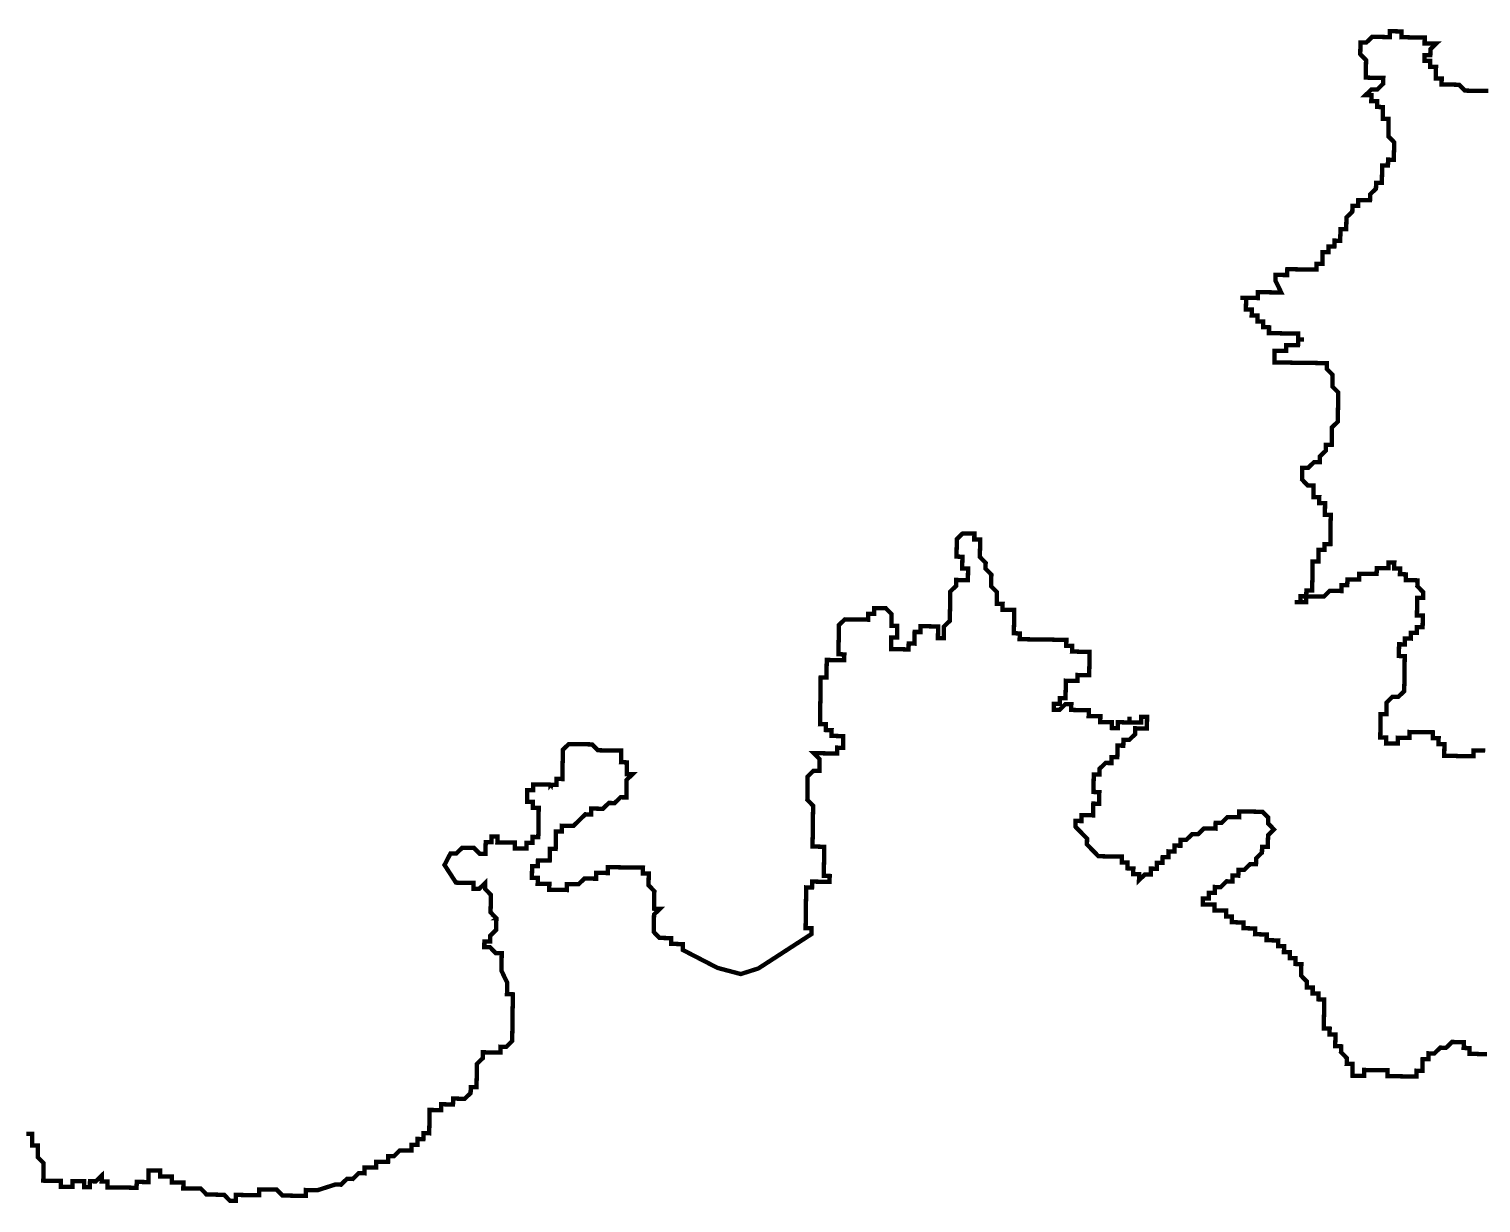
# Model space of a CAD drawing. Header units: metres. Extents: x 257673 to 289848, y 2129691 to 2228029.
# Drawn here: x 264336 to 265328, y 2170529 to 2171331 of the extents above; entities that cross this region are included whole.
import ezdxf

# ---------------------------------------------------------------- set-up
doc = ezdxf.new("R2010")
doc.units = ezdxf.units.M
doc.header["$MEASUREMENT"] = 0
doc.layers.add('HAZARDS LINE', color=1, linetype='Continuous')

msp = doc.modelspace()

# ---------------------------------------------------------------- linework, layer by layer
at = {"layer": 'HAZARDS LINE', "lineweight": 18}
for points in [[(265330.49, 2170837.88, 2.98, 2.98, 0), (265326.5, 2170837.94, 2.98, 2.98, 0), (265322.52, 2170837.99, 2.98, 2.98, 0), (265322.46, 2170834, 2.98, 2.98, 0), (265318.48, 2170834.06, 2.98, 2.98, 0), (265314.49, 2170834.11, 2.98, 2.98, 0), (265310.5, 2170834.17, 2.98, 2.98, 0), (265306.52, 2170834.22, 2.98, 2.98, 0), (265302.53, 2170834.27, 2.98, 2.98, 0), (265302.59, 2170838.26, 2.98, 2.98, 0), (265302.64, 2170842.25, 2.98, 2.98, 0), (265298.65, 2170842.3, 2.98, 2.98, 0), (265298.71, 2170846.29, 2.98, 2.98, 0), (265294.72, 2170846.34, 2.98, 2.98, 0), (265294.77, 2170850.33, 2.98, 2.98, 0), (265290.79, 2170850.38, 2.98, 2.98, 0), (265286.8, 2170850.43, 2.98, 2.98, 0), (265282.82, 2170850.49, 2.98, 2.98, 0), (265278.83, 2170850.54, 2.98, 2.98, 0), (265278.78, 2170846.55, 2.98, 2.98, 0), (265274.79, 2170846.61, 2.98, 2.98, 0), (265270.8, 2170846.66, 2.98, 2.98, 0), (265270.75, 2170842.68, 2.98, 2.98, 0), (265266.76, 2170842.73, 2.98, 2.98, 0), (265262.78, 2170842.78, 2.98, 2.98, 0), (265262.83, 2170846.77, 2.98, 2.98, 0), (265258.85, 2170846.82, 2.98, 2.98, 0), (265258.9, 2170850.81, 2.98, 2.98, 0), (265258.95, 2170854.8, 2.98, 2.98, 0), (265259.01, 2170858.78, 2.98, 2.98, 0), (265259.06, 2170862.77, 2.98, 2.98, 0), (265263.05, 2170862.72, 2.98, 2.98, 0), (265263.1, 2170866.7, 2.98, 2.98, 0), (265263.15, 2170870.69, 2.98, 2.98, 0), (265267.19, 2170874.62, 2.98, 2.98, 0), (265271.18, 2170874.57, 2.98, 2.98, 0), (265275.22, 2170878.5, 2.98, 2.98, 0), (265275.27, 2170882.49, 2.98, 2.98, 0), (265275.33, 2170886.48, 2.98, 2.98, 0), (265275.38, 2170890.46, 2.98, 2.98, 0), (265275.43, 2170894.45, 2.98, 2.98, 0), (265275.49, 2170898.44, 2.98, 2.98, 0), (265275.54, 2170902.42, 2.98, 2.98, 0), (265271.55, 2170902.48, 2.98, 2.98, 0), (265271.61, 2170906.46, 2.98, 2.98, 0), (265271.66, 2170910.45, 2.98, 2.98, 0), (265275.65, 2170910.4, 2.98, 2.98, 0), (265275.7, 2170914.38, 2.98, 2.98, 0), (265279.69, 2170914.33, 2.98, 2.98, 0), (265279.74, 2170918.32, 2.98, 2.98, 0), (265283.73, 2170918.26, 2.98, 2.98, 0), (265283.78, 2170922.25, 2.98, 2.98, 0), (265287.77, 2170922.2, 2.98, 2.98, 0), (265287.82, 2170926.18, 2.98, 2.98, 0), (265287.87, 2170930.17, 2.98, 2.98, 0), (265283.89, 2170930.22, 2.98, 2.98, 0), (265283.94, 2170934.21, 2.98, 2.98, 0), (265284, 2170938.2, 2.98, 2.98, 0), (265284.05, 2170942.18, 2.98, 2.98, 0), (265288.04, 2170942.13, 2.98, 2.98, 0), (265288.09, 2170946.12, 2.98, 2.98, 0), (265284.16, 2170950.16, 2.98, 2.98, 0), (265284.21, 2170954.14, 2.98, 2.98, 0), (265280.22, 2170954.2, 2.98, 2.98, 0), (265276.24, 2170954.25, 2.98, 2.98, 0), (265276.29, 2170958.24, 2.98, 2.98, 0), (265272.31, 2170958.29, 2.98, 2.98, 0), (265272.36, 2170962.28, 2.98, 2.98, 0), (265268.37, 2170962.33, 2.98, 2.98, 0), (265268.43, 2170966.32, 2.98, 2.98, 0), (265264.44, 2170966.37, 2.98, 2.98, 0), (265264.39, 2170962.39, 2.98, 2.98, 0), (265260.4, 2170962.44, 2.98, 2.98, 0), (265256.41, 2170962.49, 2.98, 2.98, 0), (265256.36, 2170958.51, 2.98, 2.98, 0), (265252.37, 2170958.56, 2.98, 2.98, 0), (265248.39, 2170958.61, 2.98, 2.98, 0), (265244.4, 2170958.67, 2.98, 2.98, 0), (265244.35, 2170954.68, 2.98, 2.98, 0), (265240.36, 2170954.73, 2.98, 2.98, 0), (265236.38, 2170954.79, 2.98, 2.98, 0), (265236.32, 2170950.8, 2.98, 2.98, 0), (265232.34, 2170950.85, 2.98, 2.98, 0), (265232.28, 2170946.87, 2.98, 2.98, 0), (265228.3, 2170946.92, 2.98, 2.98, 0), (265224.31, 2170946.97, 2.98, 2.98, 0), (265220.27, 2170943.04, 2.98, 2.98, 0), (265216.28, 2170943.1, 2.98, 2.98, 0), (265212.3, 2170943.15, 2.98, 2.98, 0), (265208.31, 2170943.2, 2.98, 2.98, 0), (265208.26, 2170939.22, 2.98, 2.98, 0), (265204.27, 2170939.27, 2.98, 2.98, 0), (265200.29, 2170939.32, 2.98, 2.98, 0), (265204.27, 2170939.27, 2.98, 2.98, 0), (265204.33, 2170943.26, 2.98, 2.98, 0), (265208.31, 2170943.2, 2.98, 2.98, 0), (265208.37, 2170947.19, 2.98, 2.98, 0), (265212.35, 2170947.14, 2.98, 2.98, 0), (265212.41, 2170951.12, 2.98, 2.98, 0), (265212.57, 2170963.08, 2.98, 2.98, 0), (265212.62, 2170967.07, 2.98, 2.98, 0), (265216.61, 2170967.02, 2.98, 2.98, 0), (265216.66, 2170971, 2.98, 2.98, 0), (265216.71, 2170974.99, 2.98, 2.98, 0), (265220.7, 2170974.94, 2.98, 2.98, 0), (265220.75, 2170978.92, 2.98, 2.98, 0), (265224.74, 2170978.87, 2.98, 2.98, 0), (265224.79, 2170982.86, 2.98, 2.98, 0), (265224.85, 2170986.84, 2.98, 2.98, 0), (265224.9, 2170990.83, 2.98, 2.98, 0), (265224.95, 2170994.82, 2.98, 2.98, 0), (265225.01, 2170998.8, 2.98, 2.98, 0), (265221.02, 2170998.86, 2.98, 2.98, 0), (265221.08, 2171002.84, 2.98, 2.98, 0), (265221.13, 2171006.83, 2.98, 2.98, 0), (265217.14, 2171006.88, 2.98, 2.98, 0), (265217.2, 2171010.87, 2.98, 2.98, 0), (265213.21, 2171010.92, 2.98, 2.98, 0), (265213.26, 2171014.91, 2.98, 2.98, 0), (265213.32, 2171018.9, 2.98, 2.98, 0), (265209.33, 2171018.95, 2.98, 2.98, 0), (265205.4, 2171022.99, 2.98, 2.98, 0), (265205.45, 2171026.98, 2.98, 2.98, 0), (265205.51, 2171030.97, 2.98, 2.98, 0), (265209.49, 2171030.91, 2.98, 2.98, 0), (265213.53, 2171034.84, 2.98, 2.98, 0), (265217.52, 2171034.79, 2.98, 2.98, 0), (265217.57, 2171038.78, 2.98, 2.98, 0), (265221.61, 2171042.71, 2.98, 2.98, 0), (265221.66, 2171046.7, 2.98, 2.98, 0), (265225.65, 2171046.64, 2.98, 2.98, 0), (265225.76, 2171054.62, 2.98, 2.98, 0), (265225.81, 2171058.6, 2.98, 2.98, 0), (265229.85, 2171062.54, 2.98, 2.98, 0), (265229.91, 2171066.52, 2.98, 2.98, 0), (265229.96, 2171070.51, 2.98, 2.98, 0), (265230.01, 2171074.5, 2.98, 2.98, 0), (265230.07, 2171078.49, 2.98, 2.98, 0), (265230.12, 2171082.47, 2.98, 2.98, 0), (265226.19, 2171086.51, 2.98, 2.98, 0), (265226.24, 2171090.5, 2.98, 2.98, 0), (265226.29, 2171094.49, 2.98, 2.98, 0), (265222.36, 2171098.53, 2.98, 2.98, 0), (265222.42, 2171102.51, 2.98, 2.98, 0), (265218.43, 2171102.57, 2.98, 2.98, 0), (265214.44, 2171102.62, 2.98, 2.98, 0), (265206.47, 2171102.73, 2.98, 2.98, 0), (265202.48, 2171102.78, 2.98, 2.98, 0), (265198.5, 2171102.83, 2.98, 2.98, 0), (265194.51, 2171102.89, 2.98, 2.98, 0), (265190.53, 2171102.94, 2.98, 2.98, 0), (265186.54, 2171103, 2.98, 2.98, 0), (265186.59, 2171106.98, 2.98, 2.98, 0), (265186.65, 2171110.97, 2.98, 2.98, 0), (265190.63, 2171110.92, 2.98, 2.98, 0), (265194.62, 2171110.86, 2.98, 2.98, 0), (265194.67, 2171114.85, 2.98, 2.98, 0), (265198.66, 2171114.8, 2.98, 2.98, 0), (265202.65, 2171114.74, 2.98, 2.98, 0), (265202.7, 2171118.73, 2.98, 2.98, 0), (265206.69, 2171118.67, 2.98, 2.98, 0), (265202.7, 2171118.73, 2.98, 2.98, 0), (265202.75, 2171122.72, 2.98, 2.98, 0), (265198.77, 2171122.77, 2.98, 2.98, 0), (265194.78, 2171122.82, 2.98, 2.98, 0), (265190.79, 2171122.88, 2.98, 2.98, 0), (265186.81, 2171122.93, 2.98, 2.98, 0), (265182.82, 2171122.98, 2.98, 2.98, 0), (265182.88, 2171126.97, 2.98, 2.98, 0), (265178.89, 2171127.02, 2.98, 2.98, 0), (265178.94, 2171131.01, 2.98, 2.98, 0), (265174.96, 2171131.06, 2.98, 2.98, 0), (265175.01, 2171135.05, 2.98, 2.98, 0), (265171.02, 2171135.1, 2.98, 2.98, 0), (265171.08, 2171139.09, 2.98, 2.98, 0), (265167.09, 2171139.14, 2.98, 2.98, 0), (265167.15, 2171143.13, 2.98, 2.98, 0), (265167.2, 2171147.12, 2.98, 2.98, 0), (265163.21, 2171147.17, 2.98, 2.98, 0), (265167.2, 2171147.12, 2.98, 2.98, 0), (265171.19, 2171147.06, 2.98, 2.98, 0), (265175.17, 2171147.01, 2.98, 2.98, 0), (265175.22, 2171151, 2.98, 2.98, 0), (265179.21, 2171150.94, 2.98, 2.98, 0), (265183.2, 2171150.89, 2.98, 2.98, 0), (265191.17, 2171150.78, 2.98, 2.98, 0), (265187.29, 2171158.81, 2.98, 2.98, 0), (265187.34, 2171162.8, 2.98, 2.98, 0), (265191.33, 2171162.74, 2.98, 2.98, 0), (265195.32, 2171162.69, 2.98, 2.98, 0), (265195.37, 2171166.68, 2.98, 2.98, 0), (265199.36, 2171166.62, 2.98, 2.98, 0), (265203.34, 2171166.57, 2.98, 2.98, 0), (265207.33, 2171166.52, 2.98, 2.98, 0), (265211.31, 2171166.46, 2.98, 2.98, 0), (265215.3, 2171166.41, 2.98, 2.98, 0), (265215.35, 2171170.4, 2.98, 2.98, 0), (265219.34, 2171170.34, 2.98, 2.98, 0), (265219.39, 2171174.33, 2.98, 2.98, 0), (265219.45, 2171178.32, 2.98, 2.98, 0), (265223.43, 2171178.26, 2.98, 2.98, 0), (265223.49, 2171182.25, 2.98, 2.98, 0), (265227.47, 2171182.2, 2.98, 2.98, 0), (265227.53, 2171186.18, 2.98, 2.98, 0), (265231.51, 2171186.13, 2.98, 2.98, 0), (265231.57, 2171190.12, 2.98, 2.98, 0), (265231.62, 2171194.1, 2.98, 2.98, 0), (265235.61, 2171194.05, 2.98, 2.98, 0), (265235.66, 2171198.04, 2.98, 2.98, 0), (265235.71, 2171202.02, 2.98, 2.98, 0), (265239.75, 2171205.96, 2.98, 2.98, 0), (265239.81, 2171209.94, 2.98, 2.98, 0), (265243.79, 2171209.89, 2.98, 2.98, 0), (265243.85, 2171213.88, 2.98, 2.98, 0), (265247.83, 2171213.82, 2.98, 2.98, 0), (265251.82, 2171213.77, 2.98, 2.98, 0), (265251.87, 2171217.75, 2.98, 2.98, 0), (265255.91, 2171221.69, 2.98, 2.98, 0), (265255.97, 2171225.67, 2.98, 2.98, 0), (265259.95, 2171225.62, 2.98, 2.98, 0), (265260.01, 2171229.61, 2.98, 2.98, 0), (265260.06, 2171233.59, 2.98, 2.98, 0), (265260.11, 2171237.58, 2.98, 2.98, 0), (265264.1, 2171237.53, 2.98, 2.98, 0), (265264.15, 2171241.51, 2.98, 2.98, 0), (265268.14, 2171241.46, 2.98, 2.98, 0), (265268.19, 2171245.45, 2.98, 2.98, 0), (265268.25, 2171249.43, 2.98, 2.98, 0), (265268.3, 2171253.42, 2.98, 2.98, 0), (265264.37, 2171257.46, 2.98, 2.98, 0), (265264.42, 2171261.45, 2.98, 2.98, 0), (265264.47, 2171265.44, 2.98, 2.98, 0), (265264.53, 2171269.42, 2.98, 2.98, 0), (265260.54, 2171269.48, 2.98, 2.98, 0), (265260.6, 2171273.46, 2.98, 2.98, 0), (265260.65, 2171277.45, 2.98, 2.98, 0), (265256.66, 2171277.5, 2.98, 2.98, 0), (265256.72, 2171281.49, 2.98, 2.98, 0), (265252.73, 2171281.54, 2.98, 2.98, 0), (265252.78, 2171285.53, 2.98, 2.98, 0), (265248.8, 2171285.58, 2.98, 2.98, 0), (265252.84, 2171289.52, 2.98, 2.98, 0), (265256.82, 2171289.46, 2.98, 2.98, 0), (265260.86, 2171293.4, 2.98, 2.98, 0), (265260.92, 2171297.38, 2.98, 2.98, 0), (265256.93, 2171297.44, 2.98, 2.98, 0), (265252.95, 2171297.49, 2.98, 2.98, 0), (265248.96, 2171297.54, 2.98, 2.98, 0), (265249.01, 2171301.53, 2.98, 2.98, 0), (265249.07, 2171305.52, 2.98, 2.98, 0), (265249.12, 2171309.5, 2.98, 2.98, 0), (265245.19, 2171313.54, 2.98, 2.98, 0), (265245.24, 2171317.53, 2.98, 2.98, 0), (265245.29, 2171321.52, 2.98, 2.98, 0), (265249.28, 2171321.46, 2.98, 2.98, 0), (265253.32, 2171325.4, 2.98, 2.98, 0), (265257.31, 2171325.34, 2.98, 2.98, 0), (265261.29, 2171325.29, 2.98, 2.98, 0), (265265.28, 2171325.24, 2.98, 2.98, 0), (265265.33, 2171329.22, 2.98, 2.98, 0), (265269.32, 2171329.17, 2.98, 2.98, 0), (265273.3, 2171329.12, 2.98, 2.98, 0), (265273.25, 2171325.13, 2.98, 2.98, 0), (265277.24, 2171325.08, 2.98, 2.98, 0), (265281.22, 2171325.02, 2.98, 2.98, 0), (265285.21, 2171324.97, 2.98, 2.98, 0), (265289.2, 2171324.92, 2.98, 2.98, 0), (265289.14, 2171320.93, 2.98, 2.98, 0), (265293.13, 2171320.88, 2.98, 2.98, 0), (265297.11, 2171320.82, 2.98, 2.98, 0), (265293.07, 2171316.89, 2.98, 2.98, 0), (265293.02, 2171312.9, 2.98, 2.98, 0), (265289.04, 2171312.96, 2.98, 2.98, 0), (265288.98, 2171308.97, 2.98, 2.98, 0), (265292.97, 2171308.91, 2.98, 2.98, 0), (265292.91, 2171304.93, 2.98, 2.98, 0), (265296.9, 2171304.87, 2.98, 2.98, 0), (265296.85, 2171300.89, 2.98, 2.98, 0), (265296.79, 2171296.9, 2.98, 2.98, 0), (265300.78, 2171296.85, 2.98, 2.98, 0), (265300.73, 2171292.86, 2.98, 2.98, 0), (265304.71, 2171292.81, 2.98, 2.98, 0), (265308.7, 2171292.75, 2.98, 2.98, 0), (265312.68, 2171292.7, 2.98, 2.98, 0), (265316.62, 2171288.66, 2.98, 2.98, 0), (265320.6, 2171288.61, 2.98, 2.98, 0), (265324.59, 2171288.55, 2.98, 2.98, 0), (265328.58, 2171288.5, 2.98, 2.98, 0), (265332.56, 2171288.44, 2.98, 2.98, 0)], [(264334.24, 2170576.14, 2.98, 2.98, 0), (264338.22, 2170576.09, 2.98, 2.98, 0), (264338.12, 2170568.12, 2.98, 2.98, 0), (264342.1, 2170568.06, 2.98, 2.98, 0), (264342, 2170560.09, 2.98, 2.98, 0), (264345.93, 2170556.05, 2.98, 2.98, 0), (264345.77, 2170544.09, 2.98, 2.98, 0), (264357.73, 2170543.93, 2.98, 2.98, 0), (264357.67, 2170539.94, 2.98, 2.98, 0), (264365.64, 2170539.83, 2.98, 2.98, 0), (264365.7, 2170543.82, 2.98, 2.98, 0), (264373.67, 2170543.71, 2.98, 2.98, 0), (264373.62, 2170539.73, 2.98, 2.98, 0), (264377.6, 2170539.67, 2.98, 2.98, 0), (264377.66, 2170543.66, 2.98, 2.98, 0), (264381.64, 2170543.61, 2.98, 2.98, 0), (264385.68, 2170547.54, 2.98, 2.98, 0), (264385.63, 2170543.55, 2.98, 2.98, 0), (264389.62, 2170543.5, 2.98, 2.98, 0), (264389.56, 2170539.51, 2.98, 2.98, 0), (264409.49, 2170539.24, 2.98, 2.98, 0), (264409.55, 2170543.23, 2.98, 2.98, 0), (264417.52, 2170543.12, 2.98, 2.98, 0), (264417.63, 2170551.1, 2.98, 2.98, 0), (264425.6, 2170550.99, 2.98, 2.98, 0), (264425.54, 2170547, 2.98, 2.98, 0), (264433.52, 2170546.9, 2.98, 2.98, 0), (264433.46, 2170542.91, 2.98, 2.98, 0), (264441.44, 2170542.8, 2.98, 2.98, 0), (264441.38, 2170538.81, 2.98, 2.98, 0), (264453.34, 2170538.65, 2.98, 2.98, 0), (264457.27, 2170534.61, 2.98, 2.98, 0), (264469.23, 2170534.45, 2.98, 2.98, 0), (264473.16, 2170530.41, 2.98, 2.98, 0), (264477.15, 2170530.36, 2.98, 2.98, 0), (264477.2, 2170534.35, 2.98, 2.98, 0), (264493.15, 2170534.13, 2.98, 2.98, 0), (264493.2, 2170538.12, 2.98, 2.98, 0), (264505.16, 2170537.96, 2.98, 2.98, 0), (264509.09, 2170533.92, 2.98, 2.98, 0), (264525.04, 2170533.7, 2.98, 2.98, 0), (264525.09, 2170537.69, 2.98, 2.98, 0), (264533.06, 2170537.58, 2.98, 2.98, 0), (264545.08, 2170541.41, 2.98, 2.98, 0), (264549.06, 2170541.35, 2.98, 2.98, 0), (264553.1, 2170545.29, 2.98, 2.98, 0), (264557.09, 2170545.23, 2.98, 2.98, 0), (264561.13, 2170549.17, 2.98, 2.98, 0), (264565.11, 2170549.11, 2.98, 2.98, 0), (264565.17, 2170553.1, 2.98, 2.98, 0), (264573.14, 2170552.99, 2.98, 2.98, 0), (264573.19, 2170556.98, 2.98, 2.98, 0), (264581.17, 2170556.87, 2.98, 2.98, 0), (264581.22, 2170560.86, 2.98, 2.98, 0), (264585.21, 2170560.81, 2.98, 2.98, 0), (264589.24, 2170564.74, 2.98, 2.98, 0), (264597.22, 2170564.63, 2.98, 2.98, 0), (264597.27, 2170568.62, 2.98, 2.98, 0), (264601.26, 2170568.56, 2.98, 2.98, 0), (264601.31, 2170572.55, 2.98, 2.98, 0), (264605.3, 2170572.5, 2.98, 2.98, 0), (264605.35, 2170576.48, 2.98, 2.98, 0), (264609.34, 2170576.43, 2.98, 2.98, 0), (264609.55, 2170592.38, 2.98, 2.98, 0), (264617.52, 2170592.27, 2.98, 2.98, 0), (264617.58, 2170596.26, 2.98, 2.98, 0), (264625.55, 2170596.15, 2.98, 2.98, 0), (264625.6, 2170600.14, 2.98, 2.98, 0), (264633.57, 2170600.03, 2.98, 2.98, 0), (264637.61, 2170603.96, 2.98, 2.98, 0), (264637.67, 2170607.95, 2.98, 2.98, 0), (264641.65, 2170607.9, 2.98, 2.98, 0), (264641.87, 2170623.84, 2.98, 2.98, 0), (264645.91, 2170627.78, 2.98, 2.98, 0), (264645.96, 2170631.76, 2.98, 2.98, 0), (264657.92, 2170631.6, 2.98, 2.98, 0), (264657.97, 2170635.59, 2.98, 2.98, 0), (264661.96, 2170635.54, 2.98, 2.98, 0), (264666, 2170639.47, 2.98, 2.98, 0), (264666.43, 2170671.36, 2.98, 2.98, 0), (264662.44, 2170671.42, 2.98, 2.98, 0), (264662.55, 2170679.39, 2.98, 2.98, 0), (264658.67, 2170687.42, 2.98, 2.98, 0), (264658.83, 2170699.38, 2.98, 2.98, 0), (264654.85, 2170699.43, 2.98, 2.98, 0), (264650.91, 2170703.47, 2.98, 2.98, 0), (264646.93, 2170703.53, 2.98, 2.98, 0), (264646.98, 2170707.51, 2.98, 2.98, 0), (264650.97, 2170707.46, 2.98, 2.98, 0), (264651.02, 2170711.45, 2.98, 2.98, 0), (264655.06, 2170715.38, 2.98, 2.98, 0), (264655.17, 2170723.35, 2.98, 2.98, 0), (264651.24, 2170727.39, 2.98, 2.98, 0), (264651.4, 2170739.35, 2.98, 2.98, 0), (264647.46, 2170743.39, 2.98, 2.98, 0), (264647.52, 2170747.38, 2.98, 2.98, 0), (264643.48, 2170743.45, 2.98, 2.98, 0), (264639.49, 2170743.5, 2.98, 2.98, 0), (264639.54, 2170747.49, 2.98, 2.98, 0), (264627.59, 2170747.65, 2.98, 2.98, 0), (264619.77, 2170759.72, 2.98, 2.98, 0), (264623.87, 2170767.64, 2.98, 2.98, 0), (264627.85, 2170767.58, 2.98, 2.98, 0), (264631.89, 2170771.52, 2.98, 2.98, 0), (264639.87, 2170771.41, 2.98, 2.98, 0), (264643.8, 2170767.37, 2.98, 2.98, 0), (264647.78, 2170767.31, 2.98, 2.98, 0), (264647.89, 2170775.29, 2.98, 2.98, 0), (264651.88, 2170775.23, 2.98, 2.98, 0), (264651.93, 2170779.22, 2.98, 2.98, 0), (264655.92, 2170779.17, 2.98, 2.98, 0), (264655.86, 2170775.18, 2.98, 2.98, 0), (264667.82, 2170775.02, 2.98, 2.98, 0), (264667.77, 2170771.03, 2.98, 2.98, 0), (264675.74, 2170770.93, 2.98, 2.98, 0), (264675.8, 2170774.91, 2.98, 2.98, 0), (264679.78, 2170774.86, 2.98, 2.98, 0), (264679.84, 2170778.85, 2.98, 2.98, 0), (264683.82, 2170778.79, 2.98, 2.98, 0), (264684.09, 2170798.73, 2.98, 2.98, 0), (264680.1, 2170798.78, 2.98, 2.98, 0), (264680.16, 2170802.77, 2.98, 2.98, 0), (264676.17, 2170802.82, 2.98, 2.98, 0), (264676.28, 2170810.79, 2.98, 2.98, 0), (264680.26, 2170810.74, 2.98, 2.98, 0), (264680.32, 2170814.73, 2.98, 2.98, 0), (264692.28, 2170814.57, 2.98, 2.98, 0), (264696.26, 2170814.51, 2.98, 2.98, 0), (264696.32, 2170818.5, 2.98, 2.98, 0), (264700.3, 2170818.45, 2.98, 2.98, 0), (264700.57, 2170838.38, 2.98, 2.98, 0), (264704.61, 2170842.31, 2.98, 2.98, 0), (264720.55, 2170842.1, 2.98, 2.98, 0), (264724.49, 2170838.06, 2.98, 2.98, 0), (264740.43, 2170837.84, 2.98, 2.98, 0), (264740.32, 2170829.87, 2.98, 2.98, 0), (264744.31, 2170829.82, 2.98, 2.98, 0), (264744.2, 2170821.84, 2.98, 2.98, 0), (264748.19, 2170821.79, 2.98, 2.98, 0), (264744.15, 2170817.86, 2.98, 2.98, 0), (264743.99, 2170805.9, 2.98, 2.98, 0), (264740, 2170805.95, 2.98, 2.98, 0), (264735.96, 2170802.02, 2.98, 2.98, 0), (264731.98, 2170802.07, 2.98, 2.98, 0), (264727.94, 2170798.14, 2.98, 2.98, 0), (264719.96, 2170798.24, 2.98, 2.98, 0), (264719.91, 2170794.26, 2.98, 2.98, 0), (264715.92, 2170794.31, 2.98, 2.98, 0), (264711.89, 2170790.38, 2.98, 2.98, 0), (264707.85, 2170786.44, 2.98, 2.98, 0), (264699.87, 2170786.55, 2.98, 2.98, 0), (264699.82, 2170782.56, 2.98, 2.98, 0), (264695.83, 2170782.62, 2.98, 2.98, 0), (264695.67, 2170770.66, 2.98, 2.98, 0), (264691.69, 2170770.71, 2.98, 2.98, 0), (264691.58, 2170762.74, 2.98, 2.98, 0), (264683.61, 2170762.85, 2.98, 2.98, 0), (264683.55, 2170758.86, 2.98, 2.98, 0), (264679.57, 2170758.91, 2.98, 2.98, 0), (264679.46, 2170750.94, 2.98, 2.98, 0), (264683.45, 2170750.89, 2.98, 2.98, 0), (264683.39, 2170746.9, 2.98, 2.98, 0), (264691.36, 2170746.79, 2.98, 2.98, 0), (264691.31, 2170742.8, 2.98, 2.98, 0), (264703.27, 2170742.64, 2.98, 2.98, 0), (264703.32, 2170746.63, 2.98, 2.98, 0), (264711.3, 2170746.52, 2.98, 2.98, 0), (264715.34, 2170750.46, 2.98, 2.98, 0), (264723.31, 2170750.35, 2.98, 2.98, 0), (264723.36, 2170754.34, 2.98, 2.98, 0), (264731.33, 2170754.23, 2.98, 2.98, 0), (264731.39, 2170758.22, 2.98, 2.98, 0), (264755.3, 2170757.89, 2.98, 2.98, 0), (264755.25, 2170753.91, 2.98, 2.98, 0), (264759.24, 2170753.85, 2.98, 2.98, 0), (264759.13, 2170745.88, 2.98, 2.98, 0), (264763.06, 2170741.84, 2.98, 2.98, 0), (264762.9, 2170729.88, 2.98, 2.98, 0), (264766.89, 2170729.83, 2.98, 2.98, 0), (264762.85, 2170725.89, 2.98, 2.98, 0), (264762.69, 2170713.93, 2.98, 2.98, 0), (264766.62, 2170709.89, 2.98, 2.98, 0), (264774.59, 2170709.78, 2.98, 2.98, 0), (264774.54, 2170705.8, 2.98, 2.98, 0), (264782.51, 2170705.69, 2.98, 2.98, 0), (264782.46, 2170701.7, 2.98, 2.98, 0), (264806.21, 2170689.42, 2.98, 2.98, 0), (264822.1, 2170685.22, 2.98, 2.98, 0), (264834.12, 2170689.05, 2.98, 2.98, 0), (264870.31, 2170712.48, 2.98, 2.98, 0), (264870.37, 2170716.47, 2.98, 2.98, 0), (264866.38, 2170716.53, 2.98, 2.98, 0), (264866.76, 2170744.43, 2.98, 2.98, 0), (264870.74, 2170744.38, 2.98, 2.98, 0), (264870.8, 2170748.37, 2.98, 2.98, 0), (264882.75, 2170748.2, 2.98, 2.98, 0), (264882.81, 2170752.19, 2.98, 2.98, 0), (264878.82, 2170752.25, 2.98, 2.98, 0), (264879.09, 2170772.18, 2.98, 2.98, 0), (264871.12, 2170772.29, 2.98, 2.98, 0), (264871.49, 2170800.19, 2.98, 2.98, 0), (264867.56, 2170804.23, 2.98, 2.98, 0), (264867.77, 2170820.18, 2.98, 2.98, 0), (264871.81, 2170824.11, 2.98, 2.98, 0), (264875.8, 2170824.06, 2.98, 2.98, 0), (264875.91, 2170832.03, 2.98, 2.98, 0), (264871.97, 2170836.08, 2.98, 2.98, 0), (264887.92, 2170835.86, 2.98, 2.98, 0), (264887.97, 2170839.85, 2.98, 2.98, 0), (264891.96, 2170839.79, 2.98, 2.98, 0), (264892.07, 2170847.77, 2.98, 2.98, 0), (264884.09, 2170847.87, 2.98, 2.98, 0), (264884.15, 2170851.86, 2.98, 2.98, 0), (264880.16, 2170851.92, 2.98, 2.98, 0), (264880.21, 2170855.9, 2.98, 2.98, 0), (264876.23, 2170855.96, 2.98, 2.98, 0), (264876.66, 2170887.85, 2.98, 2.98, 0), (264880.64, 2170887.8, 2.98, 2.98, 0), (264880.8, 2170899.76, 2.98, 2.98, 0), (264892.76, 2170899.6, 2.98, 2.98, 0), (264892.82, 2170903.58, 2.98, 2.98, 0), (264888.83, 2170903.64, 2.98, 2.98, 0), (264889.1, 2170923.57, 2.98, 2.98, 0), (264893.14, 2170927.5, 2.98, 2.98, 0), (264909.08, 2170927.29, 2.98, 2.98, 0), (264909.14, 2170931.28, 2.98, 2.98, 0), (264913.12, 2170931.22, 2.98, 2.98, 0), (264913.18, 2170935.21, 2.98, 2.98, 0), (264921.15, 2170935.1, 2.98, 2.98, 0), (264925.08, 2170931.06, 2.98, 2.98, 0), (264924.97, 2170923.09, 2.98, 2.98, 0), (264928.96, 2170923.03, 2.98, 2.98, 0), (264928.85, 2170915.06, 2.98, 2.98, 0), (264924.87, 2170915.11, 2.98, 2.98, 0), (264924.76, 2170907.14, 2.98, 2.98, 0), (264936.72, 2170906.98, 2.98, 2.98, 0), (264936.77, 2170910.97, 2.98, 2.98, 0), (264940.76, 2170910.91, 2.98, 2.98, 0), (264940.86, 2170918.89, 2.98, 2.98, 0), (264944.85, 2170918.83, 2.98, 2.98, 0), (264944.9, 2170922.82, 2.98, 2.98, 0), (264956.86, 2170922.66, 2.98, 2.98, 0), (264956.76, 2170914.69, 2.98, 2.98, 0), (264960.74, 2170914.63, 2.98, 2.98, 0), (264960.8, 2170918.62, 2.98, 2.98, 0), (264960.85, 2170922.61, 2.98, 2.98, 0), (264964.89, 2170926.54, 2.98, 2.98, 0), (264964.94, 2170930.53, 2.98, 2.98, 0), (264965, 2170934.51, 2.98, 2.98, 0), (264965.05, 2170938.5, 2.98, 2.98, 0), (264965.1, 2170942.49, 2.98, 2.98, 0), (264965.16, 2170946.47, 2.98, 2.98, 0), (264969.2, 2170950.41, 2.98, 2.98, 0), (264969.25, 2170954.39, 2.98, 2.98, 0), (264973.24, 2170954.34, 2.98, 2.98, 0), (264977.22, 2170954.28, 2.98, 2.98, 0), (264977.28, 2170958.27, 2.98, 2.98, 0), (264977.33, 2170962.26, 2.98, 2.98, 0), (264973.34, 2170962.31, 2.98, 2.98, 0), (264973.4, 2170966.3, 2.98, 2.98, 0), (264973.45, 2170970.29, 2.98, 2.98, 0), (264969.46, 2170970.34, 2.98, 2.98, 0), (264969.52, 2170974.33, 2.98, 2.98, 0), (264969.57, 2170978.31, 2.98, 2.98, 0), (264969.63, 2170982.3, 2.98, 2.98, 0), (264973.67, 2170986.23, 2.98, 2.98, 0), (264977.65, 2170986.18, 2.98, 2.98, 0), (264981.64, 2170986.13, 2.98, 2.98, 0), (264981.58, 2170982.14, 2.98, 2.98, 0), (264985.57, 2170982.09, 2.98, 2.98, 0), (264985.52, 2170978.1, 2.98, 2.98, 0), (264985.46, 2170974.11, 2.98, 2.98, 0), (264985.41, 2170970.12, 2.98, 2.98, 0), (264989.34, 2170966.08, 2.98, 2.98, 0), (264989.29, 2170962.1, 2.98, 2.98, 0), (264993.22, 2170958.06, 2.98, 2.98, 0), (264993.17, 2170954.07, 2.98, 2.98, 0), (264993.11, 2170950.08, 2.98, 2.98, 0), (264997.05, 2170946.04, 2.98, 2.98, 0), (264996.99, 2170942.06, 2.98, 2.98, 0), (264996.94, 2170938.07, 2.98, 2.98, 0), (265000.93, 2170938.02, 2.98, 2.98, 0), (265000.87, 2170934.03, 2.98, 2.98, 0), (265004.86, 2170933.98, 2.98, 2.98, 0), (265008.84, 2170933.92, 2.98, 2.98, 0), (265008.79, 2170929.94, 2.98, 2.98, 0), (265008.74, 2170925.95, 2.98, 2.98, 0), (265008.68, 2170921.96, 2.98, 2.98, 0), (265008.63, 2170917.98, 2.98, 2.98, 0), (265012.62, 2170917.92, 2.98, 2.98, 0), (265012.56, 2170913.93, 2.98, 2.98, 0), (265016.55, 2170913.88, 2.98, 2.98, 0), (265020.53, 2170913.83, 2.98, 2.98, 0), (265024.52, 2170913.77, 2.98, 2.98, 0), (265028.51, 2170913.72, 2.98, 2.98, 0), (265032.49, 2170913.67, 2.98, 2.98, 0), (265036.48, 2170913.61, 2.98, 2.98, 0), (265040.47, 2170913.56, 2.98, 2.98, 0), (265044.45, 2170913.51, 2.98, 2.98, 0), (265044.4, 2170909.52, 2.98, 2.98, 0), (265048.38, 2170909.47, 2.98, 2.98, 0), (265048.33, 2170905.48, 2.98, 2.98, 0), (265052.32, 2170905.43, 2.98, 2.98, 0), (265056.3, 2170905.37, 2.98, 2.98, 0), (265060.29, 2170905.32, 2.98, 2.98, 0), (265060.24, 2170901.33, 2.98, 2.98, 0), (265060.18, 2170897.34, 2.98, 2.98, 0), (265060.13, 2170893.36, 2.98, 2.98, 0), (265060.07, 2170889.37, 2.98, 2.98, 0), (265056.09, 2170889.42, 2.98, 2.98, 0), (265052.1, 2170889.48, 2.98, 2.98, 0), (265052.05, 2170885.49, 2.98, 2.98, 0), (265048.06, 2170885.54, 2.98, 2.98, 0), (265044.08, 2170885.6, 2.98, 2.98, 0), (265044.02, 2170881.61, 2.98, 2.98, 0), (265043.97, 2170877.62, 2.98, 2.98, 0), (265043.92, 2170873.64, 2.98, 2.98, 0), (265039.93, 2170873.69, 2.98, 2.98, 0), (265039.88, 2170869.7, 2.98, 2.98, 0), (265035.89, 2170869.76, 2.98, 2.98, 0), (265035.84, 2170865.77, 2.98, 2.98, 0), (265039.82, 2170865.72, 2.98, 2.98, 0), (265043.86, 2170869.65, 2.98, 2.98, 0), (265047.85, 2170869.6, 2.98, 2.98, 0), (265047.79, 2170865.61, 2.98, 2.98, 0), (265051.78, 2170865.56, 2.98, 2.98, 0), (265055.77, 2170865.5, 2.98, 2.98, 0), (265059.75, 2170865.45, 2.98, 2.98, 0), (265059.7, 2170861.46, 2.98, 2.98, 0), (265063.69, 2170861.41, 2.98, 2.98, 0), (265067.67, 2170861.36, 2.98, 2.98, 0), (265067.62, 2170857.37, 2.98, 2.98, 0), (265071.6, 2170857.32, 2.98, 2.98, 0), (265075.59, 2170857.26, 2.98, 2.98, 0), (265075.54, 2170853.28, 2.98, 2.98, 0), (265079.52, 2170853.22, 2.98, 2.98, 0), (265079.58, 2170857.21, 2.98, 2.98, 0), (265083.56, 2170857.15, 2.98, 2.98, 0), (265087.55, 2170857.1, 2.98, 2.98, 0), (265087.6, 2170861.09, 2.98, 2.98, 0), (265087.55, 2170857.1, 2.98, 2.98, 0), (265091.53, 2170857.05, 2.98, 2.98, 0), (265095.52, 2170856.99, 2.98, 2.98, 0), (265095.57, 2170860.98, 2.98, 2.98, 0), (265099.56, 2170860.93, 2.98, 2.98, 0), (265099.51, 2170856.94, 2.98, 2.98, 0), (265099.45, 2170852.95, 2.98, 2.98, 0), (265095.47, 2170853.01, 2.98, 2.98, 0), (265091.48, 2170853.06, 2.98, 2.98, 0), (265091.43, 2170849.07, 2.98, 2.98, 0), (265087.39, 2170845.14, 2.98, 2.98, 0), (265083.4, 2170845.19, 2.98, 2.98, 0), (265083.35, 2170841.21, 2.98, 2.98, 0), (265079.36, 2170841.26, 2.98, 2.98, 0), (265079.31, 2170837.27, 2.98, 2.98, 0), (265079.25, 2170833.29, 2.98, 2.98, 0), (265075.27, 2170833.34, 2.98, 2.98, 0), (265075.21, 2170829.35, 2.98, 2.98, 0), (265071.23, 2170829.41, 2.98, 2.98, 0), (265067.19, 2170825.47, 2.98, 2.98, 0), (265067.14, 2170821.49, 2.98, 2.98, 0), (265063.15, 2170821.54, 2.98, 2.98, 0), (265063.1, 2170817.55, 2.98, 2.98, 0), (265063.04, 2170813.57, 2.98, 2.98, 0), (265062.99, 2170809.58, 2.98, 2.98, 0), (265066.97, 2170809.53, 2.98, 2.98, 0), (265066.92, 2170805.54, 2.98, 2.98, 0), (265066.87, 2170801.55, 2.98, 2.98, 0), (265062.88, 2170801.61, 2.98, 2.98, 0), (265062.83, 2170797.62, 2.98, 2.98, 0), (265062.77, 2170793.63, 2.98, 2.98, 0), (265058.79, 2170793.69, 2.98, 2.98, 0), (265054.8, 2170793.74, 2.98, 2.98, 0), (265054.75, 2170789.75, 2.98, 2.98, 0), (265050.76, 2170789.81, 2.98, 2.98, 0), (265050.71, 2170785.82, 2.98, 2.98, 0), (265054.64, 2170781.78, 2.98, 2.98, 0), (265058.57, 2170777.74, 2.98, 2.98, 0), (265058.52, 2170773.75, 2.98, 2.98, 0), (265062.45, 2170769.71, 2.98, 2.98, 0), (265066.38, 2170765.67, 2.98, 2.98, 0), (265070.37, 2170765.62, 2.98, 2.98, 0), (265074.36, 2170765.57, 2.98, 2.98, 0), (265078.34, 2170765.51, 2.98, 2.98, 0), (265082.33, 2170765.46, 2.98, 2.98, 0), (265082.28, 2170761.47, 2.98, 2.98, 0), (265086.26, 2170761.42, 2.98, 2.98, 0), (265086.21, 2170757.43, 2.98, 2.98, 0), (265090.19, 2170757.38, 2.98, 2.98, 0), (265090.14, 2170753.39, 2.98, 2.98, 0), (265094.13, 2170753.34, 2.98, 2.98, 0), (265094.07, 2170749.35, 2.98, 2.98, 0), (265098.11, 2170753.28, 2.98, 2.98, 0), (265102.1, 2170753.23, 2.98, 2.98, 0), (265102.15, 2170757.22, 2.98, 2.98, 0), (265106.14, 2170757.16, 2.98, 2.98, 0), (265106.19, 2170761.15, 2.98, 2.98, 0), (265110.18, 2170761.1, 2.98, 2.98, 0), (265110.23, 2170765.08, 2.98, 2.98, 0), (265114.22, 2170765.03, 2.98, 2.98, 0), (265114.27, 2170769.02, 2.98, 2.98, 0), (265118.26, 2170768.96, 2.98, 2.98, 0), (265118.31, 2170772.95, 2.98, 2.98, 0), (265122.3, 2170772.9, 2.98, 2.98, 0), (265122.35, 2170776.88, 2.98, 2.98, 0), (265126.34, 2170776.83, 2.98, 2.98, 0), (265130.38, 2170780.76, 2.98, 2.98, 0), (265134.36, 2170780.71, 2.98, 2.98, 0), (265138.4, 2170784.64, 2.98, 2.98, 0), (265142.39, 2170784.59, 2.98, 2.98, 0), (265146.38, 2170784.54, 2.98, 2.98, 0), (265146.43, 2170788.52, 2.98, 2.98, 0), (265150.42, 2170788.47, 2.98, 2.98, 0), (265154.46, 2170792.4, 2.98, 2.98, 0), (265158.44, 2170792.35, 2.98, 2.98, 0), (265162.43, 2170792.29, 2.98, 2.98, 0), (265162.48, 2170796.28, 2.98, 2.98, 0), (265166.47, 2170796.23, 2.98, 2.98, 0), (265170.45, 2170796.17, 2.98, 2.98, 0), (265174.44, 2170796.12, 2.98, 2.98, 0), (265178.43, 2170796.07, 2.98, 2.98, 0), (265182.36, 2170792.03, 2.98, 2.98, 0), (265182.3, 2170788.04, 2.98, 2.98, 0), (265186.24, 2170784, 2.98, 2.98, 0), (265182.2, 2170780.07, 2.98, 2.98, 0), (265182.14, 2170776.08, 2.98, 2.98, 0), (265182.09, 2170772.09, 2.98, 2.98, 0), (265178.1, 2170772.15, 2.98, 2.98, 0), (265178.05, 2170768.16, 2.98, 2.98, 0), (265174.01, 2170764.23, 2.98, 2.98, 0), (265173.96, 2170760.24, 2.98, 2.98, 0), (265169.97, 2170760.29, 2.98, 2.98, 0), (265165.93, 2170756.36, 2.98, 2.98, 0), (265161.95, 2170756.41, 2.98, 2.98, 0), (265161.89, 2170752.43, 2.98, 2.98, 0), (265157.91, 2170752.48, 2.98, 2.98, 0), (265157.85, 2170748.49, 2.98, 2.98, 0), (265153.87, 2170748.55, 2.98, 2.98, 0), (265149.83, 2170744.61, 2.98, 2.98, 0), (265145.84, 2170744.67, 2.98, 2.98, 0), (265145.79, 2170740.68, 2.98, 2.98, 0), (265141.8, 2170740.73, 2.98, 2.98, 0), (265141.75, 2170736.75, 2.98, 2.98, 0), (265137.76, 2170736.8, 2.98, 2.98, 0), (265137.71, 2170732.81, 2.98, 2.98, 0), (265141.69, 2170732.76, 2.98, 2.98, 0), (265145.68, 2170732.71, 2.98, 2.98, 0), (265145.63, 2170728.72, 2.98, 2.98, 0), (265149.61, 2170728.67, 2.98, 2.98, 0), (265153.6, 2170728.61, 2.98, 2.98, 0), (265153.54, 2170724.63, 2.98, 2.98, 0), (265157.53, 2170724.57, 2.98, 2.98, 0), (265157.48, 2170720.59, 2.98, 2.98, 0), (265161.46, 2170720.53, 2.98, 2.98, 0), (265165.45, 2170720.48, 2.98, 2.98, 0), (265165.4, 2170716.49, 2.98, 2.98, 0), (265169.38, 2170716.44, 2.98, 2.98, 0), (265173.37, 2170716.38, 2.98, 2.98, 0), (265173.31, 2170712.4, 2.98, 2.98, 0), (265177.3, 2170712.34, 2.98, 2.98, 0), (265181.29, 2170712.29, 2.98, 2.98, 0), (265181.23, 2170708.3, 2.98, 2.98, 0), (265185.22, 2170708.25, 2.98, 2.98, 0), (265189.2, 2170708.2, 2.98, 2.98, 0), (265189.15, 2170704.21, 2.98, 2.98, 0), (265193.14, 2170704.16, 2.98, 2.98, 0), (265193.08, 2170700.17, 2.98, 2.98, 0), (265197.07, 2170700.12, 2.98, 2.98, 0), (265197.02, 2170696.13, 2.98, 2.98, 0), (265201, 2170696.08, 2.98, 2.98, 0), (265200.95, 2170692.09, 2.98, 2.98, 0), (265204.94, 2170692.04, 2.98, 2.98, 0), (265204.88, 2170688.05, 2.98, 2.98, 0), (265204.83, 2170684.06, 2.98, 2.98, 0), (265208.76, 2170680.02, 2.98, 2.98, 0), (265208.71, 2170676.03, 2.98, 2.98, 0), (265212.69, 2170675.98, 2.98, 2.98, 0), (265212.64, 2170671.99, 2.98, 2.98, 0), (265216.63, 2170671.94, 2.98, 2.98, 0), (265216.57, 2170667.95, 2.98, 2.98, 0), (265220.56, 2170667.9, 2.98, 2.98, 0), (265220.5, 2170663.91, 2.98, 2.98, 0), (265220.45, 2170659.93, 2.98, 2.98, 0), (265220.4, 2170655.94, 2.98, 2.98, 0), (265220.34, 2170651.95, 2.98, 2.98, 0), (265220.29, 2170647.97, 2.98, 2.98, 0), (265224.28, 2170647.91, 2.98, 2.98, 0), (265224.22, 2170643.93, 2.98, 2.98, 0), (265228.21, 2170643.87, 2.98, 2.98, 0), (265228.16, 2170639.89, 2.98, 2.98, 0), (265228.1, 2170635.9, 2.98, 2.98, 0), (265232.09, 2170635.84, 2.98, 2.98, 0), (265232.03, 2170631.86, 2.98, 2.98, 0), (265235.97, 2170627.82, 2.98, 2.98, 0), (265235.91, 2170623.83, 2.98, 2.98, 0), (265239.9, 2170623.78, 2.98, 2.98, 0), (265239.85, 2170619.79, 2.98, 2.98, 0), (265239.79, 2170615.8, 2.98, 2.98, 0), (265243.78, 2170615.75, 2.98, 2.98, 0), (265247.76, 2170615.7, 2.98, 2.98, 0), (265247.82, 2170619.68, 2.98, 2.98, 0), (265251.8, 2170619.63, 2.98, 2.98, 0), (265255.79, 2170619.58, 2.98, 2.98, 0), (265259.78, 2170619.52, 2.98, 2.98, 0), (265263.76, 2170619.47, 2.98, 2.98, 0), (265263.71, 2170615.48, 2.98, 2.98, 0), (265267.69, 2170615.43, 2.98, 2.98, 0), (265271.68, 2170615.37, 2.98, 2.98, 0), (265275.67, 2170615.32, 2.98, 2.98, 0), (265279.65, 2170615.27, 2.98, 2.98, 0), (265283.64, 2170615.21, 2.98, 2.98, 0), (265283.69, 2170619.2, 2.98, 2.98, 0), (265287.68, 2170619.15, 2.98, 2.98, 0), (265287.73, 2170623.13, 2.98, 2.98, 0), (265287.79, 2170627.12, 2.98, 2.98, 0), (265291.77, 2170627.07, 2.98, 2.98, 0), (265291.83, 2170631.05, 2.98, 2.98, 0), (265295.81, 2170631, 2.98, 2.98, 0), (265299.85, 2170634.93, 2.98, 2.98, 0), (265303.84, 2170634.88, 2.98, 2.98, 0), (265307.88, 2170638.81, 2.98, 2.98, 0), (265311.86, 2170638.76, 2.98, 2.98, 0), (265315.85, 2170638.71, 2.98, 2.98, 0), (265315.8, 2170634.72, 2.98, 2.98, 0), (265319.78, 2170634.67, 2.98, 2.98, 0), (265319.73, 2170630.68, 2.98, 2.98, 0), (265323.72, 2170630.63, 2.98, 2.98, 0), (265327.7, 2170630.57, 2.98, 2.98, 0), (265331.69, 2170630.52, 2.98, 2.98, 0)]]:
    msp.add_lwpolyline(points, format="xyseb", dxfattribs=at)
at = {"layer": 'HAZARDS LINE', "lineweight": 18, "const_width": 2.99}
for points in [[(264692.22, 2170810.58), (264692.28, 2170814.57)], [(264651.18, 2170723.41), (264655.17, 2170723.35)]]:
    msp.add_lwpolyline(points, close=True, dxfattribs=at)

doc.saveas('drawing.dxf')
